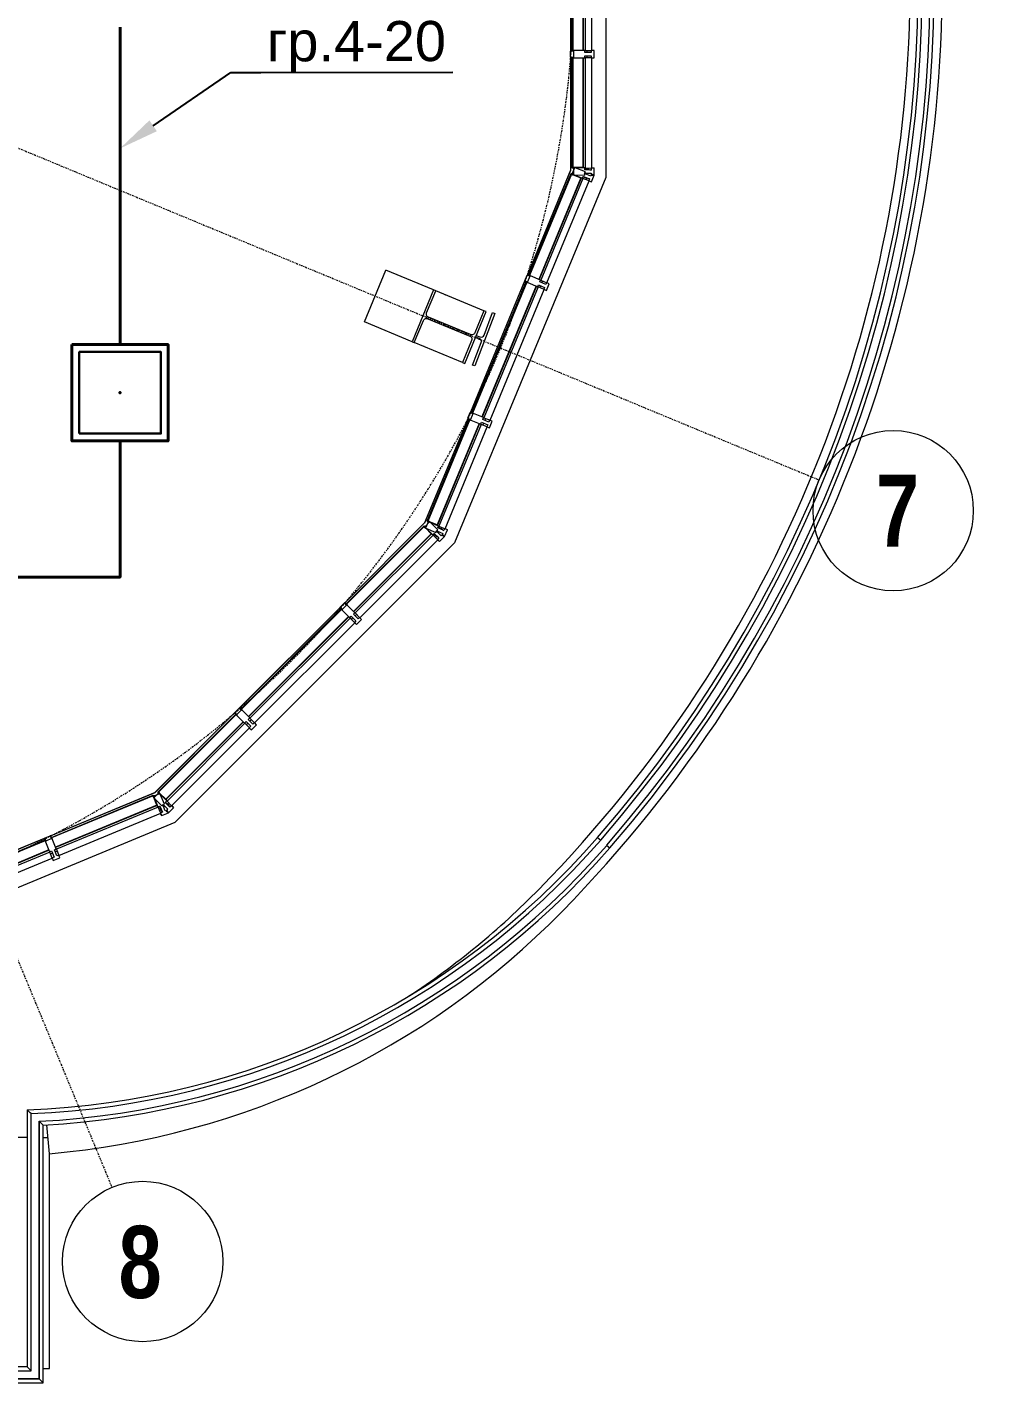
# Model space of a CAD drawing. Header units: millimetres. Extents: x 223 to 163467, y -12002 to 99672.
# Drawn here: x 142723 to 148779, y 55770 to 64225 of the extents above; entities that cross this region are included whole.
import ezdxf
from ezdxf import colors
from ezdxf.entities.mleader import LeaderData, LeaderLine
from ezdxf.math import Vec2, Vec3

# ---------------------------------------------------------------- set-up
doc = ezdxf.new("R2010")
doc.units = ezdxf.units.MM
doc.linetypes.add('Осевая', pattern=[29.999999, 12, -6, 6, -6])
for name, color, linetype, lineweight in [('A-FLOR', 7, 'Continuous', 9), ('A-GLAZ-CURT', 7, 'Continuous', 9), ('A-GLAZ-CWMG', 7, 'Continuous', 9), ('A-WALL', 7, 'Continuous', 9), ('S-COLS', 7, 'Continuous', 9), ('S-GRID', 7, 'Continuous', 9), ('S-GRID-IDEN', 7, 'Continuous', 9), ('Верхние поручни', 7, 'Continuous', 5), ('Ограждение', 7, 'Continuous', 9), ('Поручни', 7, 'Continuous', 5), ('раб осв', 7, 'Continuous', 40), ('ЭЛ', 250, 'Continuous', 50), ('ЭЛ.сети', 5, 'Continuous', 100)]:
    doc.layers.add(name, color=color, linetype=linetype, lineweight=lineweight)
doc.styles.add('Impact', font='ARIALN.TTF', dxfattribs={"height": 900})
doc.styles.add('ISOPEUR', font='ARIALN.TTF')

# ---------------------------------------------------------------- blocks, each defined once
blk = doc.blocks.new('Ограждение - Ограждение-332239-6 этаж')
at = {"layer": 'Поручни'}
for p, q in [((6968.9, -5226.2), (6987.8, -5242.6)), ((7025.5, -5275.4), (7044.4, -5291.8)), ((3409.5, -6924.5), (3409.5, -8527.7)), ((3509.5, -8627.7), (3509.5, -7020.1)), ((3409.5, -8527.7), (-1770.5, -8527.7)), ((3434.5, -8552.7), (3409.5, -8527.7)), ((3509.5, -8627.7), (3484.5, -8602.7)), ((-1870.5, -8627.7), (3509.5, -8627.7))]:
    blk.add_line(p, q, dxfattribs=at)
for centre, radius, start, end in [((819.5, 122.4), 8250, 318.98451, 44.91996), ((819.5, 122.4), 8150, 318.98451, 44.91996), ((3234, -1977.7), 4950, 272.03179, 318.98451), ((3234, -1977.7), 5050, 273.12726, 318.98451)]:
    blk.add_arc(centre, radius, start, end, dxfattribs=at)
for points in [[(3434.5, -6948.6), (3426.1, -6940.6), (3417.8, -6932.6), (3409.5, -6924.5)], [(3509.5, -7020.1), (3501.1, -7012.2), (3492.8, -7004.3), (3484.5, -6996.4)]]:
    blk.add_open_spline(points, degree=3, dxfattribs=at)
blk = doc.blocks.new('Тип верхнего поручня - Верхний поручень_Внутренний_-332242-6 этаж')
at = {"layer": 'Верхние поручни'}
for p, q in [((3434.5, -8552.7), (3434.5, -6948.6)), ((3484.5, -6996.4), (3484.5, -8602.7)), ((3484.5, -8602.7), (-1845.5, -8602.7)), ((-1795.5, -8552.7), (3434.5, -8552.7))]:
    blk.add_line(p, q, dxfattribs=at)
for centre, radius, start, end in [((819.5, 122.4), 8225, 318.98451, 44.91996), ((819.5, 122.4), 8175, 318.98451, 44.91996), ((3234, -1977.7), 4975, 272.3097, 318.98451), ((3234, -1977.7), 5025, 272.85739, 318.98451)]:
    blk.add_arc(centre, radius, start, end, dxfattribs=at)
blk = doc.blocks.new('Тип верхнего поручня - Верхний поручень_Внутренний_-V1-6 этаж')
at = {"layer": 'Верхние поручни'}
for p, q in [((3434.5, -8552.7), (3434.5, -6948.6)), ((3484.5, -8602.7), (3484.5, -6996.4)), ((-1845.5, -8602.7), (3484.5, -8602.7)), ((-1795.5, -8552.7), (3434.5, -8552.7))]:
    blk.add_line(p, q, dxfattribs=at)
for centre, radius, start, end in [((819.5, 122.4), 8225, 318.98451, 44.91996), ((819.5, 122.4), 8175, 318.98451, 44.91996), ((3234, -1977.7), 4975, 272.3097, 318.98451), ((3234, -1977.7), 5025, 272.85739, 318.98451)]:
    blk.add_arc(centre, radius, start, end, dxfattribs=at)
blk = doc.blocks.new('Двутавровая балка _ГОСТ 26020-83_-Колонна - I 35K1-330506-6 этаж')
at = {"layer": 'S-COLS'}
for p, q in [((-175, 171.5), (175, 171.5)), ((-175, 156.5), (-175, 171.5)), ((175, 171.5), (175, 156.5)), ((-25, 156.5), (-175, 156.5)), ((-5, 112.6), (-5, 136.5)), ((5, 136.5), (5, 112.3)), ((175, 156.5), (25, 156.5)), ((-175, -162.6), (-175, -156.5)), ((175, -167.9), (175, -171.5))]:
    blk.add_line(p, q, dxfattribs=at)
for centre, start, end in [((-25, 136.5), 360, 90), ((25, 136.5), 90, 180)]:
    blk.add_arc(centre, 20, start, end, dxfattribs=at)
blk = doc.blocks.new('Системная панель - С остеклением-473977-6 этаж')
at = {"layer": 'A-GLAZ-CURT'}
for p, q in [((5932, -3333.8), (5447.7, -3818)), ((5942, -3340.4), (5932, -3333.8)), ((5454.5, -3824.8), (5456.1, -3826.4))]:
    blk.add_line(p, q, dxfattribs=at)
at = {"layer": 'A-GLAZ-CURT', "lineweight": 13}
for p, q in [((5942, -3340.4), (5456.1, -3826.4)), ((5485.4, -3855.7), (5971.8, -3369.4)), ((5971.8, -3369.4), (5942, -3340.4)), ((5456.1, -3826.4), (5485.4, -3855.7))]:
    blk.add_line(p, q, dxfattribs=at)
blk = doc.blocks.new('Rectangular Mullion - Mullion_Vertical-45mm-Steelbuilt_2_6875in_Detail-8_TGP-473978-6 этаж')
at = {"layer": 'A-GLAZ-CWMG'}
for p, q in [((4199.3, -4973.1), (4195.4, -4967.3)), ((4195.4, -4967.3), (4197.3, -4971.7)), ((4196.7, -4962.5), (4200.9, -4968.8)), ((4199.8, -4977.9), (4219.4, -5025.2)), ((4240.1, -4955.5), (4231.1, -4942)), ((4233.5, -4950.2), (4232.1, -4948.2)), ((4240.4, -4956), (4236.2, -4949.7)), ((4226, -5035.1), (4219.4, -5025.2)), ((4235, -5031.4), (4243.9, -5052.8)), ((4254.1, -5068.1), (4243.9, -5052.8)), ((4249.5, -5089.6), (4240.7, -5076.4))]:
    blk.add_line(p, q, dxfattribs=at)
at = {"layer": 'A-GLAZ-CWMG', "lineweight": 18}
for p, q in [((4199.3, -4973.1), (4226, -5035.1)), ((4236.2, -4954.2), (4200.9, -4968.8)), ((4267.2, -5018.1), (4240.4, -4956)), ((4226, -5035.1), (4237.8, -5030.2)), ((4237.8, -5030.2), (4254.1, -5068.1)), ((4254.1, -5068.1), (4242.3, -5072.9)), ((4249.5, -5089.6), (4290.7, -5072.6)), ((4255.4, -5022.9), (4267.2, -5018.1)), ((4271.7, -5060.8), (4255.4, -5022.9)), ((4283.5, -5055.9), (4271.7, -5060.8)), ((4290.7, -5072.6), (4283.5, -5055.9)), ((4242.3, -5072.9), (4249.5, -5089.6))]:
    blk.add_line(p, q, dxfattribs=at)
at = {"layer": 'A-GLAZ-CWMG', "flags": 128}
blk.add_lwpolyline([(4196.7, -4962.5), (4195.3, -4964.7), (4195.4, -4967.3)], dxfattribs=at)
at = {"layer": 'A-GLAZ-CWMG', "lineweight": 18, "flags": 128}
for points in [[(4200.9, -4968.8), (4200.3, -4969.2), (4199.8, -4969.6), (4199.4, -4970.2), (4199.1, -4970.9), (4199, -4971.6), (4199.1, -4972.4), (4199.3, -4973.1)], [(4240.4, -4956), (4240, -4955.4), (4239.6, -4954.8), (4239, -4954.4), (4238.3, -4954.1), (4237.6, -4954), (4236.9, -4954), (4236.2, -4954.2)]]:
    blk.add_lwpolyline(points, dxfattribs=at)
blk = doc.blocks.new('Rectangular Mullion - Mullion_Vertical-45mm-Steelbuilt_2_6875in_Detail-8_TGP-473962-6 этаж')
at = {"layer": 'A-GLAZ-CWMG'}
for p, q in [((2658.6, -5588.5), (2006.6, -5858.5)), ((2658.6, -5588.6), (2009, -5857.7)), ((2027, -5861.3), (2662.5, -5598)), ((2664, -5601.6), (2031.3, -5863.7)), ((2688, -5659.6), (2055.3, -5921.6)), ((2658.6, -5588.5), (2658.6, -5588.6)), ((2658.6, -5588.6), (2662.5, -5598)), ((2662.5, -5598), (2664, -5601.6)), ((2664, -5601.6), (2666.6, -5607.9)), ((2031.3, -5863.7), (2033.1, -5868.1)), ((2035.7, -5874.3), (2055.3, -5921.6)), ((2033.6, -5959.1), (2029.5, -5960.8)), ((2048.6, -5937), (2057.5, -5958.4)), ((2066.2, -5954.8), (2057.5, -5958.4))]:
    blk.add_line(p, q, dxfattribs=at)
at = {"layer": 'A-GLAZ-CWMG', "flags": 128}
blk.add_lwpolyline([(2027, -5861.3), (2029.6, -5861.8), (2031.3, -5863.7)], dxfattribs=at)
blk = doc.blocks.new('Rectangular Mullion - Mullion_Vertical-45mm-Steelbuilt_2_6875in_Detail-8_TGP-V20-6 этаж')
at = {"layer": 'A-GLAZ-CWMG'}
for p, q in [((6803.1, -1085.1), (6810.5, -1086.6)), ((6812.4, -1090.8), (6805.6, -1089.4)), ((6805.6, -1089.4), (6809.2, -1090.9)), ((6828.8, -1049.5), (6812.9, -1046.3)), ((6816.2, -1093.8), (6863.5, -1113.4)), ((6820.5, -1050.4), (6818, -1049.9)), ((6829.4, -1049.6), (6822, -1048.2)), ((6875.2, -1115.7), (6863.5, -1113.4)), ((6878.9, -1106.7), (6900.3, -1115.6)), ((6918.3, -1119.2), (6900.3, -1115.6)), ((6930.3, -1137.6), (6914.8, -1134.5))]:
    blk.add_line(p, q, dxfattribs=at)
at = {"layer": 'A-GLAZ-CWMG', "lineweight": 18}
for p, q in [((6825.1, -1051.4), (6810.5, -1086.6)), ((6812.4, -1090.8), (6875.2, -1115.7)), ((6892.2, -1074.6), (6829.4, -1049.6)), ((6887.4, -1086.3), (6892.2, -1074.6)), ((6925.6, -1101.6), (6887.4, -1086.3)), ((6930.5, -1089.8), (6925.6, -1101.6)), ((6930.3, -1137.6), (6947.4, -1096.5)), ((6947.4, -1096.5), (6930.5, -1089.8)), ((6875.2, -1115.7), (6880.1, -1104)), ((6880.1, -1104), (6918.3, -1119.2)), ((6918.3, -1119.2), (6913.5, -1130.9)), ((6913.5, -1130.9), (6930.3, -1137.6))]:
    blk.add_line(p, q, dxfattribs=at)
at = {"layer": 'A-GLAZ-CWMG', "flags": 128}
blk.add_lwpolyline([(6803.1, -1085.1), (6803.7, -1087.7), (6805.6, -1089.4)], dxfattribs=at)
at = {"layer": 'A-GLAZ-CWMG', "lineweight": 18, "flags": 128}
for points in [[(6810.5, -1086.6), (6810.4, -1087.3), (6810.3, -1088), (6810.5, -1088.7), (6810.7, -1089.4), (6811.2, -1089.9), (6811.7, -1090.4), (6812.4, -1090.8)], [(6829.4, -1049.6), (6828.7, -1049.4), (6828, -1049.4), (6827.3, -1049.5), (6826.6, -1049.8), (6826, -1050.2), (6825.5, -1050.7), (6825.1, -1051.4)]]:
    blk.add_lwpolyline(points, dxfattribs=at)
blk = doc.blocks.new('Rectangular Mullion - Mullion_Vertical-45mm-Steelbuilt_2_6875in_Detail-8_TGP-V13-6 этаж')
at = {"layer": 'A-GLAZ-CWMG'}
for p, q in [((1992.1, -5878.6), (1990.7, -5871.8)), ((1990.7, -5871.8), (1990.7, -5876.6)), ((1990.7, -5883.3), (1990.7, -5934.5)), ((1993.7, -5867.9), (1995.2, -5875.3)), ((2032.4, -5870.6), (2031.9, -5868.2)), ((2036.5, -5878), (2033.4, -5862.1)), ((2036.6, -5878.6), (2035.1, -5871.1)), ((1993, -5946.1), (1990.7, -5934.5)), ((1993.9, -6005.5), (1990.8, -5989.9)), ((2002.8, -5946.1), (2002.8, -5969.3)), ((2006.3, -5987.3), (2002.8, -5969.3))]:
    blk.add_line(p, q, dxfattribs=at)
at = {"layer": 'A-GLAZ-CWMG', "lineweight": 18}
for p, q in [((1992.1, -5878.6), (1992.1, -5883.7)), ((1992.1, -5884), (1993, -5946.1)), ((2033.4, -5875.3), (1995.2, -5875.3)), ((2037.6, -5946.1), (2036.6, -5878.6)), ((1993, -5946.1), (2005.8, -5946.1)), ((2006.3, -5987.3), (1993.6, -5987.3)), ((1993.6, -5987.3), (1993.9, -6005.5)), ((2005.8, -5946.1), (2006.3, -5987.3)), ((2025.4, -5987.3), (2024.8, -5946.1)), ((2024.8, -5946.1), (2037.6, -5946.1)), ((2038.1, -5987.3), (2025.4, -5987.3)), ((2038.4, -6005.5), (2038.1, -5987.3)), ((1993.9, -6005.5), (2038.4, -6005.5))]:
    blk.add_line(p, q, dxfattribs=at)
at = {"layer": 'A-GLAZ-CWMG', "flags": 128}
blk.add_lwpolyline([(1993.7, -5867.9), (1991.6, -5869.4), (1990.7, -5871.8)], dxfattribs=at)
at = {"layer": 'A-GLAZ-CWMG', "lineweight": 18, "flags": 128}
for points in [[(1995.2, -5875.3), (1994.5, -5875.4), (1993.8, -5875.6), (1993.2, -5876), (1992.7, -5876.5), (1992.4, -5877.1), (1992.1, -5877.8), (1992.1, -5878.6)], [(2036.6, -5878.6), (2036.5, -5877.8), (2036.2, -5877.1), (2035.9, -5876.5), (2035.4, -5876), (2034.7, -5875.6), (2034.1, -5875.4), (2033.4, -5875.3)]]:
    blk.add_lwpolyline(points, dxfattribs=at)
blk = doc.blocks.new('Системная панель - С остеклением-473984-6 этаж')
at = {"layer": 'A-GLAZ-CURT'}
for p, q in [((5416.3, -3849.5), (4791.3, -4474.4)), ((5424.7, -3857.8), (5423.1, -3856.2)), ((4798.1, -4481.2), (4799.7, -4482.8))]:
    blk.add_line(p, q, dxfattribs=at)
at = {"layer": 'A-GLAZ-CURT', "lineweight": 13}
for p, q in [((5424.7, -3857.8), (4799.7, -4482.8)), ((4829.1, -4512.1), (5454, -3887.2)), ((5454, -3887.2), (5424.7, -3857.8)), ((4799.7, -4482.8), (4829.1, -4512.1))]:
    blk.add_line(p, q, dxfattribs=at)
blk = doc.blocks.new('Системная панель - С остеклением-473985-6 этаж')
at = {"layer": 'A-GLAZ-CURT'}
for p, q in [((4759.9, -4505.8), (4275.6, -4990.1)), ((4768.3, -4514.2), (4766.7, -4512.6)), ((4275.6, -4990.1), (4282.3, -5000.1))]:
    blk.add_line(p, q, dxfattribs=at)
at = {"layer": 'A-GLAZ-CURT', "lineweight": 13}
for p, q in [((4768.3, -4514.2), (4282.3, -5000.1)), ((4311.3, -5029.9), (4797.6, -4543.6)), ((4797.6, -4543.6), (4768.3, -4514.2)), ((4282.3, -5000.1), (4311.3, -5029.9))]:
    blk.add_line(p, q, dxfattribs=at)
blk = doc.blocks.new('Rectangular Mullion - Mullion_Vertical-45mm-Steelbuilt_2_6875in_Detail-8_TGP-473965-6 этаж')
at = {"layer": 'A-GLAZ-CWMG'}
for p, q in [((5890.8, -3263.2), (5391.8, -3762.2)), ((5889.1, -3265), (5391.9, -3762.2)), ((5399.2, -3769.5), (5885.6, -3283.1)), ((5886.2, -3288), (5401.9, -3772.2)), ((5889.6, -3291.3), (5886.2, -3288)), ((5930.5, -3332.3), (5894.3, -3296.1)), ((5930.5, -3332.3), (5446.3, -3816.6)), ((5963.7, -3348.4), (5947.3, -3332)), ((5963.7, -3348.4), (5957, -3355)), ((5977.5, -3322.5), (5973.4, -3326.6)), ((5391.9, -3762.2), (5391.8, -3762.2)), ((5399.2, -3769.5), (5391.9, -3762.2)), ((5401.9, -3772.2), (5399.2, -3769.5)), ((5406.7, -3777), (5401.9, -3772.2))]:
    blk.add_line(p, q, dxfattribs=at)
at = {"layer": 'A-GLAZ-CWMG', "flags": 128}
blk.add_lwpolyline([(5886.2, -3288), (5885.1, -3285.6), (5885.6, -3283.1)], dxfattribs=at)
blk = doc.blocks.new('Rectangular Mullion - Mullion_Vertical-45mm-Steelbuilt_2_6875in_Detail-8_TGP-473966-6 этаж')
at = {"layer": 'A-GLAZ-CWMG'}
for p, q in [((5360.4, -3793.6), (4735.5, -4418.5)), ((5360.5, -3793.7), (4735.6, -4418.6)), ((4742.8, -4425.8), (5367.7, -3800.9)), ((5370.5, -3803.7), (4745.5, -4428.6)), ((5360.4, -3793.6), (5360.5, -3793.7)), ((5360.5, -3793.7), (5367.7, -3800.9)), ((5367.7, -3800.9), (5370.5, -3803.7)), ((5370.5, -3803.7), (5375.3, -3808.5)), ((5414.8, -3848), (4789.9, -4472.9)), ((4735.6, -4418.6), (4735.5, -4418.5)), ((4742.8, -4425.8), (4735.6, -4418.6)), ((4745.5, -4428.6), (4742.8, -4425.8)), ((4750.3, -4433.4), (4745.5, -4428.6))]:
    blk.add_line(p, q, dxfattribs=at)
blk = doc.blocks.new('Rectangular Mullion - Mullion_Vertical-45mm-Steelbuilt_2_6875in_Detail-8_TGP-473992-6 этаж')
at = {"layer": 'A-GLAZ-CWMG'}
for p, q in [((4192.8, -4967.6), (4201.8, -4981.1)), ((4198, -4975.2), (4202.2, -4981.5)), ((4198.1, -4970.9), (4199.5, -4973)), ((4229.1, -4950), (4224.9, -4943.7)), ((4229.8, -4944.3), (4233.7, -4950.1)), ((4233.2, -4947.7), (4229.8, -4944.3)), ((4274.2, -4988.7), (4238, -4952.5)), ((4290.3, -5021.8), (4273.9, -5005.4)), ((4274.2, -4988.7), (4280.8, -4998.5)), ((4290.3, -5021.8), (4300.5, -5037.1)), ((4313.3, -5027.9), (4322.1, -5041.1))]:
    blk.add_line(p, q, dxfattribs=at)
at = {"layer": 'A-GLAZ-CWMG', "lineweight": 18}
for p, q in [((4229.1, -4950), (4202.2, -4976.9)), ((4202.2, -4981.5), (4249.3, -5030)), ((4237.3, -4953.8), (4233.7, -4950.1)), ((4280.8, -4998.5), (4237.5, -4954)), ((4249.3, -5030), (4258.3, -5021)), ((4258.3, -5021), (4287, -5050.6)), ((4271.8, -5007.5), (4280.8, -4998.5)), ((4300.5, -5037.1), (4271.8, -5007.5)), ((4287, -5050.6), (4278, -5059.6)), ((4278, -5059.6), (4290.7, -5072.6)), ((4290.7, -5072.6), (4322.1, -5041.1)), ((4309.5, -5028.1), (4300.5, -5037.1)), ((4322.1, -5041.1), (4309.5, -5028.1))]:
    blk.add_line(p, q, dxfattribs=at)
at = {"layer": 'A-GLAZ-CWMG', "lineweight": 18, "flags": 128}
for points in [[(4202.2, -4976.9), (4201.7, -4977.5), (4201.4, -4978.1), (4201.3, -4978.9), (4201.3, -4979.6), (4201.4, -4980.3), (4201.8, -4981), (4202.2, -4981.5)], [(4233.7, -4950.1), (4233.1, -4949.6), (4232.5, -4949.3), (4231.8, -4949.1), (4231, -4949.1), (4230.3, -4949.2), (4229.7, -4949.5), (4229.1, -4950)]]:
    blk.add_lwpolyline(points, dxfattribs=at)
at = {"layer": 'A-GLAZ-CWMG', "flags": 128}
blk.add_lwpolyline([(4229.8, -4944.3), (4227.5, -4943.2), (4224.9, -4943.7)], dxfattribs=at)
blk = doc.blocks.new('Rectangular Mullion - Mullion_Vertical-45mm-Steelbuilt_2_6875in_Detail-8_TGP-V21-6 этаж')
at = {"layer": 'A-GLAZ-CWMG'}
for p, q in [((4209.2, -4946.2), (3557.2, -5216.2)), ((4206.9, -4947.2), (3557.3, -5216.3)), ((3561.2, -5225.8), (4196.7, -4962.5)), ((4195.4, -4967.3), (3562.7, -5229.4)), ((4197.3, -4971.7), (4195.4, -4967.3)), ((4219.4, -5025.2), (4199.8, -4977.9)), ((4219.4, -5025.2), (3586.7, -5287.3)), ((4243.9, -5052.8), (4235, -5031.4)), ((4243.9, -5052.8), (4235.2, -5056.4)), ((4265.3, -5034.7), (4261.2, -5036.4)), ((3557.3, -5216.3), (3557.2, -5216.2)), ((3561.2, -5225.8), (3557.3, -5216.3)), ((3562.7, -5229.4), (3561.2, -5225.8)), ((3565.3, -5235.7), (3562.7, -5229.4))]:
    blk.add_line(p, q, dxfattribs=at)
at = {"layer": 'A-GLAZ-CWMG', "flags": 128}
blk.add_lwpolyline([(4195.4, -4967.3), (4195.3, -4964.7), (4196.7, -4962.5)], dxfattribs=at)
blk = doc.blocks.new('Rectangular Mullion - Mullion_Vertical-45mm-Steelbuilt_2_6875in_Detail-8_TGP-466671-6 этаж')
at = {"layer": 'A-GLAZ-CWMG'}
for p, q in [((3517.1, -5235.4), (3524.2, -5252.7)), ((3518.8, -5231.3), (3554, -5216.8)), ((3518.8, -5231.3), (3525.9, -5248.4)), ((3561.1, -5233.8), (3554, -5216.8)), ((3565.3, -5235.7), (3558.1, -5218.4)), ((3562.7, -5229.4), (3565.3, -5235.7)), ((3521.6, -5246.4), (3524.2, -5252.7)), ((3555.7, -5328.6), (3567.4, -5323.8)), ((3585, -5316.5), (3596.8, -5311.6))]:
    blk.add_line(p, q, dxfattribs=at)
at = {"layer": 'A-GLAZ-CWMG', "lineweight": 18}
for p, q in [((3561.1, -5233.8), (3525.9, -5248.4)), ((3591.2, -5298.1), (3565.3, -5235.7)), ((3524.2, -5252.7), (3550.1, -5315.1)), ((3550.1, -5315.1), (3561.8, -5310.2)), ((3561.8, -5310.2), (3577.6, -5348.3)), ((3579.4, -5302.9), (3591.2, -5298.1)), ((3595.2, -5341), (3579.4, -5302.9)), ((3577.6, -5348.3), (3565.9, -5353.2)), ((3565.9, -5353.2), (3572.8, -5369.9)), ((3572.8, -5369.9), (3613.9, -5352.9)), ((3606.9, -5336.2), (3595.2, -5341)), ((3613.9, -5352.9), (3606.9, -5336.2))]:
    blk.add_line(p, q, dxfattribs=at)
at = {"layer": 'A-GLAZ-CWMG', "lineweight": 18, "flags": 128}
for points in [[(3565.3, -5235.7), (3564.9, -5235), (3564.5, -5234.5), (3563.9, -5234), (3563.2, -5233.7), (3562.5, -5233.6), (3561.8, -5233.6), (3561.1, -5233.8)], [(3525.9, -5248.4), (3525.3, -5248.8), (3524.8, -5249.2), (3524.4, -5249.8), (3524.1, -5250.5), (3524, -5251.2), (3524, -5252), (3524.2, -5252.7)]]:
    blk.add_lwpolyline(points, dxfattribs=at)
at = {"layer": 'A-GLAZ-CWMG'}
for centre, start_param, end_param in [((3520, -5234.2), 1.570796, 2.879793), ((3555.2, -5219.6), 0.261799, 1.570796)]:
    blk.add_ellipse(centre, major_axis=(2.93, 1.22), ratio=0.963304, start_param=start_param, end_param=end_param, dxfattribs=at)
blk = doc.blocks.new('Rectangular Mullion - Mullion_Vertical-45mm-Steelbuilt_2_6875in_Detail-8_TGP-V29-6 этаж')
at = {"layer": 'A-GLAZ-CWMG'}
for p, q in [((6804, -1091.5), (6819.8, -1094.6)), ((6809.2, -1089.9), (6812.5, -1090.5)), ((6817.2, -1053.3), (6809.8, -1051.8)), ((6813, -1093.2), (6820.5, -1094.7)), ((6813.7, -1048.8), (6820.5, -1050.2)), ((6818.4, -1048.8), (6813.7, -1048.8)), ((6876.4, -1048.8), (6825.2, -1048.8)), ((6876.4, -1048.8), (6888, -1051.2)), ((6911.2, -1060.9), (6888, -1060.9)), ((6911.2, -1060.9), (6929.2, -1064.5)), ((6931.8, -1048.9), (6947.4, -1052))]:
    blk.add_line(p, q, dxfattribs=at)
at = {"layer": 'A-GLAZ-CWMG', "lineweight": 18}
for p, q in [((6817.2, -1053.3), (6817.2, -1091.5)), ((6825.6, -1050.3), (6820.5, -1050.2)), ((6820.5, -1094.7), (6888, -1095.7)), ((6888, -1051.2), (6825.9, -1050.3)), ((6888, -1063.9), (6888, -1051.2)), ((6929.2, -1064.5), (6888, -1063.9)), ((6888, -1095.7), (6888, -1082.9)), ((6888, -1082.9), (6929.2, -1083.5)), ((6947.4, -1052), (6929.2, -1051.7)), ((6929.2, -1051.7), (6929.2, -1064.5)), ((6929.2, -1083.5), (6929.2, -1096.3)), ((6929.2, -1096.3), (6947.4, -1096.5)), ((6947.4, -1096.5), (6947.4, -1052))]:
    blk.add_line(p, q, dxfattribs=at)
at = {"layer": 'A-GLAZ-CWMG', "flags": 128}
blk.add_lwpolyline([(6813.7, -1048.8), (6811.3, -1049.7), (6809.8, -1051.8)], dxfattribs=at)
at = {"layer": 'A-GLAZ-CWMG', "lineweight": 18, "flags": 128}
for points in [[(6820.5, -1050.2), (6819.7, -1050.3), (6819, -1050.5), (6818.4, -1050.9), (6817.9, -1051.3), (6817.5, -1051.9), (6817.3, -1052.6), (6817.2, -1053.3)], [(6817.2, -1091.5), (6817.3, -1092.2), (6817.5, -1092.9), (6817.9, -1093.5), (6818.4, -1094), (6819, -1094.4), (6819.7, -1094.6), (6820.5, -1094.7)]]:
    blk.add_lwpolyline(points, dxfattribs=at)
blk = doc.blocks.new('Rectangular Mullion - Mullion_Vertical-45mm-Steelbuilt_2_6875in_Detail-8_TGP-V23-6 этаж')
at = {"layer": 'A-GLAZ-CWMG'}
for p, q in [((1261.4, -5859.9), (1261.4, -5878.6)), ((1261.4, -5871.8), (1261.4, -5878.6)), ((1264.6, -5856.8), (1302.7, -5856.8)), ((1264.6, -5856.8), (1264.6, -5875.3)), ((1302.7, -5875.3), (1302.7, -5856.8)), ((1305.8, -5878.6), (1305.8, -5859.9)), ((1305.8, -5871.8), (1305.8, -5878.6)), ((1261.4, -5960.8), (1274.1, -5960.8)), ((1293.1, -5960.8), (1305.8, -5960.8))]:
    blk.add_line(p, q, dxfattribs=at)
at = {"layer": 'A-GLAZ-CWMG', "lineweight": 18}
for p, q in [((1261.4, -5878.6), (1261.4, -5946.1)), ((1302.7, -5875.3), (1264.6, -5875.3)), ((1305.8, -5946.1), (1305.8, -5878.6)), ((1261.4, -5946.1), (1274.1, -5946.1)), ((1274.1, -5987.3), (1261.4, -5987.3)), ((1261.4, -5987.3), (1261.4, -6005.5)), ((1274.1, -5946.1), (1274.1, -5987.3)), ((1293.1, -5987.3), (1293.1, -5946.1)), ((1293.1, -5946.1), (1305.8, -5946.1)), ((1305.8, -5987.3), (1293.1, -5987.3)), ((1305.8, -6005.5), (1305.8, -5987.3)), ((1261.4, -6005.5), (1305.8, -6005.5))]:
    blk.add_line(p, q, dxfattribs=at)
at = {"layer": 'A-GLAZ-CWMG', "lineweight": 18, "flags": 128}
for points in [[(1264.6, -5875.3), (1263.9, -5875.4), (1263.2, -5875.6), (1262.6, -5876), (1262.1, -5876.5), (1261.7, -5877.1), (1261.5, -5877.8), (1261.4, -5878.6)], [(1305.8, -5878.6), (1305.8, -5877.8), (1305.5, -5877.1), (1305.2, -5876.5), (1304.7, -5876), (1304.1, -5875.6), (1303.4, -5875.4), (1302.7, -5875.3)]]:
    blk.add_lwpolyline(points, dxfattribs=at)
at = {"layer": 'A-GLAZ-CWMG'}
for centre, major_axis, start_param, end_param in [((1264.6, -5859.9), (3.17, 0), 1.570796, 3.141593), ((1302.7, -5859.9), (-3.17, 0), 3.141593, 4.712389)]:
    blk.add_ellipse(centre, major_axis=major_axis, ratio=0.963304, start_param=start_param, end_param=end_param, dxfattribs=at)
blk = doc.blocks.new('Rectangular Mullion - Mullion_Vertical-45mm-Steelbuilt_2_6875in_Detail-8_TGP-V30-6 этаж')
at = {"layer": 'A-GLAZ-CWMG'}
for p, q in [((6800.4, -1064.8), (6530.3, -1716.7)), ((6799.5, -1067.1), (6530.5, -1716.7)), ((6539.9, -1720.7), (6803.1, -1085.1)), ((6805.6, -1089.4), (6543.5, -1722.2)), ((6809.2, -1090.9), (6805.6, -1089.4)), ((6863.5, -1113.4), (6816.2, -1093.8)), ((6902.7, -1087.6), (6901, -1091.8)), ((6863.5, -1113.4), (6601.4, -1746.1)), ((6900.3, -1115.6), (6878.9, -1106.7)), ((6900.3, -1115.6), (6896.7, -1124.3)), ((6530.5, -1716.7), (6530.3, -1716.7)), ((6539.9, -1720.7), (6530.5, -1716.7)), ((6543.5, -1722.2), (6539.9, -1720.7)), ((6549.8, -1724.7), (6543.5, -1722.2))]:
    blk.add_line(p, q, dxfattribs=at)
at = {"layer": 'A-GLAZ-CWMG', "flags": 128}
blk.add_lwpolyline([(6805.6, -1089.4), (6803.7, -1087.7), (6803.1, -1085.1)], dxfattribs=at)
blk = doc.blocks.new('Rectangular Mullion - Mullion_Vertical-45mm-Steelbuilt_2_6875in_Detail-8_TGP-V22-6 этаж')
at = {"layer": 'A-GLAZ-CWMG'}
for p, q in [((1988.2, -5871.1), (1991.3, -5886.9)), ((1990, -5880.1), (1991.5, -5887.5)), ((1991.8, -5876.1), (1992.3, -5878.6)), ((2028.5, -5868.7), (2027, -5861.3)), ((2031.3, -5863.7), (2032.6, -5870.5)), ((2033.1, -5868.1), (2031.3, -5863.7)), ((2055.3, -5921.6), (2035.7, -5874.3)), ((2057.5, -5958.4), (2048.6, -5937)), ((2055.3, -5921.6), (2057.6, -5933.3)), ((2057.5, -5958.4), (2061.1, -5976.5)), ((2076.4, -5972.9), (2079.5, -5988.4))]:
    blk.add_line(p, q, dxfattribs=at)
at = {"layer": 'A-GLAZ-CWMG', "lineweight": 18}
for p, q in [((1991.5, -5887.5), (2016.5, -5950.3)), ((2028.5, -5868.7), (1993.2, -5883.3)), ((2057.6, -5933.3), (2032.6, -5870.5)), ((2016.5, -5950.3), (2028.2, -5945.5)), ((2028.2, -5945.5), (2043.5, -5983.8)), ((2043.5, -5983.8), (2031.7, -5988.6)), ((2031.7, -5988.6), (2038.4, -6005.5)), ((2038.4, -6005.5), (2079.5, -5988.4)), ((2045.9, -5938.2), (2057.6, -5933.3)), ((2061.1, -5976.5), (2045.9, -5938.2)), ((2072.8, -5971.6), (2061.1, -5976.5)), ((2079.5, -5988.4), (2072.8, -5971.6))]:
    blk.add_line(p, q, dxfattribs=at)
at = {"layer": 'A-GLAZ-CWMG', "lineweight": 18, "flags": 128}
for points in [[(1993.2, -5883.3), (1992.6, -5883.6), (1992.1, -5884.1), (1991.7, -5884.7), (1991.4, -5885.4), (1991.3, -5886.1), (1991.3, -5886.8), (1991.5, -5887.5)], [(2032.6, -5870.5), (2032.3, -5869.9), (2031.8, -5869.3), (2031.2, -5868.9), (2030.6, -5868.6), (2029.9, -5868.4), (2029.2, -5868.5), (2028.5, -5868.7)]]:
    blk.add_lwpolyline(points, dxfattribs=at)
at = {"layer": 'A-GLAZ-CWMG', "flags": 128}
blk.add_lwpolyline([(2031.3, -5863.7), (2029.6, -5861.8), (2027, -5861.3)], dxfattribs=at)
blk = doc.blocks.new('Rectangular Mullion - Mullion_Vertical-45mm-Steelbuilt_2_6875in_Detail-8_TGP-V31-6 этаж')
at = {"layer": 'A-GLAZ-CWMG'}
for p, q in [((6513.9, -1754.5), (6528.5, -1719.3)), ((6513.9, -1754.5), (6530.9, -1761.6)), ((6515.5, -1758.7), (6532.8, -1765.8)), ((6526.5, -1763.2), (6532.8, -1765.8)), ((6545.5, -1726.4), (6528.5, -1719.3)), ((6549.8, -1724.7), (6532.5, -1717.6)), ((6542.7, -1721.8), (6549.8, -1724.7)), ((6620.9, -1767.9), (6625.7, -1756.2)), ((6608.7, -1797.3), (6613.6, -1785.5))]:
    blk.add_line(p, q, dxfattribs=at)
at = {"layer": 'A-GLAZ-CWMG', "lineweight": 18}
for p, q in [((6545.5, -1726.4), (6530.9, -1761.6)), ((6532.8, -1765.8), (6595.2, -1791.7)), ((6612.2, -1750.6), (6549.8, -1724.7)), ((6607.4, -1762.3), (6612.2, -1750.6)), ((6645.4, -1778.1), (6607.4, -1762.3)), ((6650.3, -1766.4), (6645.4, -1778.1)), ((6650, -1814.4), (6667, -1773.3)), ((6667, -1773.3), (6650.3, -1766.4)), ((6595.2, -1791.7), (6600.1, -1779.9)), ((6600.1, -1779.9), (6638.1, -1795.7)), ((6638.1, -1795.7), (6633.3, -1807.4)), ((6633.3, -1807.4), (6650, -1814.4))]:
    blk.add_line(p, q, dxfattribs=at)
at = {"layer": 'A-GLAZ-CWMG', "lineweight": 18, "flags": 128}
for points in [[(6530.9, -1761.6), (6530.8, -1762.3), (6530.7, -1763), (6530.9, -1763.7), (6531.1, -1764.4), (6531.6, -1765), (6532.1, -1765.5), (6532.8, -1765.8)], [(6549.8, -1724.7), (6549.1, -1724.5), (6548.3, -1724.5), (6547.6, -1724.6), (6546.9, -1724.9), (6546.4, -1725.3), (6545.9, -1725.8), (6545.5, -1726.4)]]:
    blk.add_lwpolyline(points, dxfattribs=at)
at = {"layer": 'A-GLAZ-CWMG'}
for centre, start_param, end_param in [((6516.7, -1755.7), 1.570796, 2.879793), ((6531.3, -1720.5), 0.261799, 1.570796)]:
    blk.add_ellipse(centre, major_axis=(1.22, 2.93), ratio=0.963304, start_param=start_param, end_param=end_param, dxfattribs=at)
blk = doc.blocks.new('Ось сетки - Семейство1-221475-6 этаж')
at = {"layer": 'S-GRID-IDEN'}
blk.add_circle((0, 0), 5, dxfattribs=at)
blk = doc.blocks.new('ARS.R UNI LED')
at = {"color": 5, "lineweight": 30, "ltscale": 100}
blk.add_lwpolyline([(2913222.7, 2072748.5), (2913732.7, 2072748.5), (2913732.7, 2073258.5), (2913222.7, 2073258.5)], close=True, dxfattribs=at)
at = {"color": 0, "lineweight": 40, "ltscale": 100}
blk.add_point((2913477.7, 2073003.5), dxfattribs=at)
at = {"layer": 'ЭЛ', "color": 5, "lineweight": 40, "ltscale": 10}
blk.add_lwpolyline([(2913177.7, 2073303.5), (2913777.7, 2073303.5), (2913777.7, 2072703.5), (2913177.7, 2072703.5)], close=True, dxfattribs=at)

msp = doc.modelspace()

# ---------------------------------------------------------------- hatches: boundary and pattern name
at = {"layer": 'S-COLS'}
h = msp.add_hatch(dxfattribs=at)
h.set_pattern_fill('FP_1', color=256, style=0, pattern_type=2)
h.set_pattern_definition([(45, (139313.08, 64398.15), (-251.447, 251.447), []), (45, (139313.08, 64779.15), (-251.447, 251.447), [])])
h.paths.add_polyline_path([(145452.9, 62127.4), (145586.8, 62450.7), (145572.4, 62456.7), (145512.8, 62314.2), (145506, 62308.3), (145497.2, 62306), (145488.2, 62307.6), (145222.3, 62418.3), (145216.1, 62425), (145213.4, 62433.7), (145214.8, 62442.5), (145272.2, 62581), (145257.8, 62587), (145124.3, 62263.5), (145138.3, 62257.7), (145197.9, 62400.2), (145204.6, 62406.1), (145213.4, 62408.4), (145222.5, 62406.8), (145488.4, 62296.1), (145494.6, 62289.4), (145497.3, 62280.7), (145495.9, 62271.9), (145438.5, 62133.3)], flags=0)

# ---------------------------------------------------------------- linework, layer by layer
at = {"layer": 'A-FLOR'}
for p, q in [((142722.6, 57300.2), (141677.7, 57300.2)), ((142822.6, 57300.2), (142851.2, 57300.2)), ((142861.9, 55860.5), (142861.9, 57199.9)), ((142822.6, 55860.5), (142861.9, 55860.5))]:
    msp.add_line(p, q, dxfattribs=at)
at = {"layer": 'A-WALL'}
for p, q in [((146332.6, 65753.8), (146332.6, 63287.3)), ((146332.6, 63287.3), (145388.7, 61008.5)), ((145388.7, 61008.5), (143644.6, 59264.4)), ((143644.6, 59264.4), (141365.8, 58320.5)), ((142844.3, 57379.7), (142860, 57199.6))]:
    msp.add_line(p, q, dxfattribs=at)
for centre, radius, start, end in [((140132.6, 64520.5), 8100, 315.57049, 0), ((140132.6, 64520.5), 8300, 315.57049, 0), ((142417.7, 62280.4), 4900, 303.21774, 315.57049), ((142417.7, 62280.4), 5100, 274.97452, 315.57049)]:
    msp.add_arc(centre, radius, start, end, dxfattribs=at)
at = {"layer": 'S-COLS'}
for p, q in [((144826.8, 62386.7), (144960.8, 62710.1)), ((145257.8, 62587), (144960.8, 62710.1)), ((145257.8, 62587), (145123.9, 62263.6)), ((145214.8, 62442.5), (145272.2, 62581)), ((145272.2, 62581), (145257.8, 62587)), ((145572.4, 62456.7), (145272.2, 62581)), ((145138.3, 62257.7), (145195.7, 62396.3)), ((145222.5, 62406.8), (145484.3, 62298.4)), ((145488.2, 62307.6), (145226.3, 62416)), ((145452.9, 62127.4), (145586.8, 62450.7)), ((145572.4, 62456.7), (145515, 62318.1)), ((145586.8, 62450.7), (145572.4, 62456.7)), ((145123.9, 62263.6), (144826.8, 62386.7)), ((145123.9, 62263.6), (145138.3, 62257.7)), ((145438.5, 62133.3), (145138.3, 62257.7)), ((145495.9, 62271.9), (145438.5, 62133.3)), ((145438.5, 62133.3), (145452.9, 62127.4))]:
    msp.add_line(p, q, dxfattribs=at)
at = {"layer": 'S-COLS', "flags": 128}
for points in [[(145195.7, 62396.3), (145197.9, 62400.2), (145200.9, 62403.5), (145204.6, 62406.1), (145208.9, 62407.7), (145213.4, 62408.4), (145218.1, 62408.1), (145222.5, 62406.8)], [(145226.3, 62416), (145222.3, 62418.3), (145218.8, 62421.3), (145216.1, 62425), (145214.2, 62429.2), (145213.4, 62433.7), (145213.6, 62438.2), (145214.8, 62442.5)], [(145515, 62318.1), (145512.8, 62314.2), (145509.8, 62310.9), (145506, 62308.3), (145501.8, 62306.7), (145497.2, 62306), (145492.6, 62306.3), (145488.2, 62307.6)], [(145484.3, 62298.4), (145488.4, 62296.1), (145491.9, 62293.1), (145494.6, 62289.4), (145496.5, 62285.2), (145497.3, 62280.7), (145497.1, 62276.2), (145495.9, 62271.9)]]:
    msp.add_lwpolyline(points, dxfattribs=at)
at = {"layer": 'S-GRID', "color": 174, "linetype": 'Осевая', "true_color": 0x0000a0}
for q in [(147663.7, 61401), (143252.1, 56989.4)]:
    msp.add_line((140132.6, 64520.5), q, dxfattribs=at)
msp.add_arc((140132.6, 64520.5), 6000, 169.59621, 160.45219, dxfattribs=at)
at = {"layer": 'раб осв', "color": 0, "lineweight": 40}
for points in [[(143302.6, 62245.2), (143302.6, 64225.2)], [(137282.8, 62476), (138962.9, 60795.9), (140132.6, 60795.9), (140132.6, 61645.2), (140132.6, 61645.2), (140132.6, 60795.9), (143302.6, 60795.9), (143302.6, 61645.2)]]:
    msp.add_lwpolyline(points, dxfattribs=at)

# ---------------------------------------------------------------- block references
at = {"layer": 'A-GLAZ-CURT'}
for name, p, rotation in [('Системная панель - С остеклением-473984-6 этаж', (139639.6, 63854.5), 44.99999999999995), ('Системная панель - С остеклением-473985-6 этаж', (139639.6, 63854.5), 44.99999999999995), ('Системная панель - С остеклением-473977-6 этаж', (139422.3, 64093.9), 22.49999999999999), ('Системная панель - С остеклением-473984-6 этаж', (139422.3, 64093.9), 22.49999999999999), ('Системная панель - С остеклением-473985-6 этаж', (139422.3, 64093.9), 22.49999999999999), ('Системная панель - С остеклением-473977-6 этаж', (139328.6, 64721.1), 337.5000000000001), ('Системная панель - С остеклением-473984-6 этаж', (139328.6, 64721.1), 337.5000000000001)]:
    msp.add_blockref(name, p, dxfattribs=dict(at, rotation=rotation))
for name in ['Системная панель - С остеклением-473977-6 этаж', 'Системная панель - С остеклением-473984-6 этаж', 'Системная панель - С остеклением-473985-6 этаж']:
    msp.add_blockref(name, (139313.1, 64398.1), dxfattribs=at)
at = {"layer": 'A-GLAZ-CWMG'}
for name, p, rotation in [('Rectangular Mullion - Mullion_Vertical-45mm-Steelbuilt_2_6875in_Detail-8_TGP-473966-6 этаж', (139639.6, 63854.5), 44.99999999999995), ('Rectangular Mullion - Mullion_Vertical-45mm-Steelbuilt_2_6875in_Detail-8_TGP-473962-6 этаж', (139932, 63716.6), 67.4999999999999), ('Rectangular Mullion - Mullion_Vertical-45mm-Steelbuilt_2_6875in_Detail-8_TGP-V23-6 этаж', (140255, 62772.8), 90.00000000000018), ('Rectangular Mullion - Mullion_Vertical-45mm-Steelbuilt_2_6875in_Detail-8_TGP-473966-6 этаж', (139422.3, 64093.9), 22.49999999999994), ('Rectangular Mullion - Mullion_Vertical-45mm-Steelbuilt_2_6875in_Detail-8_TGP-466671-6 этаж', (139284.4, 62996.9), 44.99999999999996), ('Rectangular Mullion - Mullion_Vertical-45mm-Steelbuilt_2_6875in_Detail-8_TGP-473962-6 этаж', (139639.6, 63854.5), 44.99999999999996), ('Rectangular Mullion - Mullion_Vertical-45mm-Steelbuilt_2_6875in_Detail-8_TGP-V22-6 этаж', (139639.6, 63854.5), 45.00000000000009), ('Rectangular Mullion - Mullion_Vertical-45mm-Steelbuilt_2_6875in_Detail-8_TGP-V13-6 этаж', (139639.6, 63854.5), 45.00000000000036), ('Rectangular Mullion - Mullion_Vertical-45mm-Steelbuilt_2_6875in_Detail-8_TGP-466671-6 этаж', (139422.3, 64093.9), 22.49999999999995), ('Rectangular Mullion - Mullion_Vertical-45mm-Steelbuilt_2_6875in_Detail-8_TGP-473962-6 этаж', (139422.3, 64093.9), 22.49999999999994), ('Rectangular Mullion - Mullion_Vertical-45mm-Steelbuilt_2_6875in_Detail-8_TGP-466671-6 этаж', (138765.9, 63437.5), 22.49999999999998), ('Rectangular Mullion - Mullion_Vertical-45mm-Steelbuilt_2_6875in_Detail-8_TGP-473966-6 этаж', (139328.6, 64721.1), 337.5000000000001)]:
    msp.add_blockref(name, p, dxfattribs=dict(at, rotation=rotation))
for name in ['Rectangular Mullion - Mullion_Vertical-45mm-Steelbuilt_2_6875in_Detail-8_TGP-V30-6 этаж', 'Rectangular Mullion - Mullion_Vertical-45mm-Steelbuilt_2_6875in_Detail-8_TGP-V20-6 этаж', 'Rectangular Mullion - Mullion_Vertical-45mm-Steelbuilt_2_6875in_Detail-8_TGP-V29-6 этаж', 'Rectangular Mullion - Mullion_Vertical-45mm-Steelbuilt_2_6875in_Detail-8_TGP-V31-6 этаж', 'Rectangular Mullion - Mullion_Vertical-45mm-Steelbuilt_2_6875in_Detail-8_TGP-473965-6 этаж', 'Rectangular Mullion - Mullion_Vertical-45mm-Steelbuilt_2_6875in_Detail-8_TGP-473966-6 этаж', 'Rectangular Mullion - Mullion_Vertical-45mm-Steelbuilt_2_6875in_Detail-8_TGP-V21-6 этаж', 'Rectangular Mullion - Mullion_Vertical-45mm-Steelbuilt_2_6875in_Detail-8_TGP-473992-6 этаж', 'Rectangular Mullion - Mullion_Vertical-45mm-Steelbuilt_2_6875in_Detail-8_TGP-473978-6 этаж', 'Rectangular Mullion - Mullion_Vertical-45mm-Steelbuilt_2_6875in_Detail-8_TGP-466671-6 этаж']:
    msp.add_blockref(name, (139313.1, 64398.1), dxfattribs=at)
at = {"layer": 'S-COLS', "rotation": 249.2335371859321}
msp.add_blockref('Двутавровая балка _ГОСТ 26020-83_-Колонна - I 35K1-330506-6 этаж', (145417.9, 62336.7), dxfattribs=at)
at = {"layer": 'S-GRID-IDEN'}
for p, xscale, yscale, zscale, rotation in [((148125.6, 61209.7), 99.99999999999993, 99.99999999999993, 99.99999999999993, 247.5), ((143443.4, 56527.5), 99.99999999999994, 99.99999999999994, 99.99999999999994, 202.4999999999993)]:
    msp.add_blockref('Ось сетки - Семейство1-221475-6 этаж', p, dxfattribs=dict(at, xscale=xscale, yscale=yscale, zscale=zscale, rotation=rotation))
at = {"layer": 'Верхние поручни'}
for name in ['Тип верхнего поручня - Верхний поручень_Внутренний_-332242-6 этаж', 'Тип верхнего поручня - Верхний поручень_Внутренний_-V1-6 этаж']:
    msp.add_blockref(name, (139313.1, 64398.1), dxfattribs=at)
at = {"layer": 'Ограждение'}
msp.add_blockref('Ограждение - Ограждение-332239-6 этаж', (139313.1, 64398.1), dxfattribs=at)
at = {"layer": 'раб осв', "color": 0, "lineweight": 40, "ltscale": 100}
msp.add_blockref('ARS.R UNI LED', (-2770175.1, -2011058.4), dxfattribs=at)

# ---------------------------------------------------------------- texts
at = {"layer": 'S-GRID-IDEN', "char_height": 450, "attachment_point": 1, "style": 'Impact'}
for s, insert, width in [('\\fImpact|b0|i0|c204|p34|;7', (148019, 61435.2), 264.557), ('\\fImpact|b0|i0|c204|p34|;8', (143293.6, 56749.6), 360.759)]:
    msp.add_mtext(s, dxfattribs=dict(at, insert=insert, width=width))

# ---------------------------------------------------------------- next in the draw order: leaders
at = {"layer": 'ЭЛ.сети', "color": 0, "lineweight": 5}
ml = msp.add_multileader_mtext('Standard', dxfattribs=at)
ml.set_content('{\\fArial|b0|i0|c204|p34;гр.4-20}', style='ISOPEUR')
ml.set_leader_properties()
ml.build(insert=Vec2(0, 0))
ml.multileader.update_dxf_attribs({"text_left_attachment_type": 6, "text_right_attachment_type": 6, "dogleg_length": 100, "arrow_head_size": 250})
ctx = ml.context
ctx.base_point, ctx.char_height, ctx.arrow_head_size, ctx.landing_gap_size, ctx.plane_origin, ctx.plane_x_axis, ctx.plane_y_axis = Vec3(144181.4, 63942.1), 250, 250, 37.4, Vec3(84536.3, 105415.9), Vec3(0.999998, 0.001769), Vec3(-0.001769, 0.999998)
ctx.left_attachment, ctx.right_attachment = 6, 6
notes = []
notes.append((ctx, [(0, (1, 1, 0), (143994.3, 63941.8), (0.999998, 0.001769), 187.1, [(0, [(143302.6, 63468.7)], 0, [])])]))
ctx.mtext.insert, ctx.mtext.text_direction, ctx.mtext.rotation, ctx.mtext.line_spacing_factor, ctx.mtext.flow_direction = Vec3(144218.2, 64261.6), Vec3(0.999998, 0.001769), 0.001769, 0.8, 5
ctx.mtext.has_bg_fill, ctx.mtext.bg_color, ctx.mtext.bg_scale_factor, ctx.mtext.bg_transparency, ctx.mtext.use_window_bg_color = 1, -1073741824, 1, 0, 1
for ctx, leaders in notes:
    for number, flags, end, landing, length, lines in leaders:
        leader = LeaderData()
        leader.index, (leader.has_last_leader_line, leader.has_dogleg_vector, leader.attachment_direction) = number, flags
        leader.last_leader_point, leader.dogleg_vector, leader.dogleg_length = Vec3(end), Vec3(landing), length
        for number, points, colour, breaks in lines:
            line = LeaderLine()
            line.index, line.vertices, line.color, line.breaks = number, Vec3.list(points), colors.encode_raw_color(colour), breaks
            leader.lines.append(line)
        ctx.leaders.append(leader)

doc.saveas('drawing.dxf')
